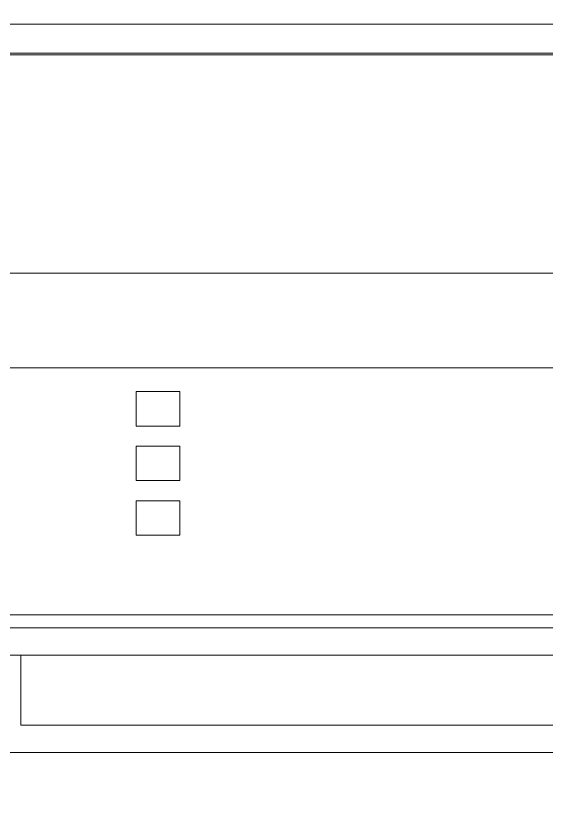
# Model space of a CAD drawing. Header units: millimetres. Extents: x 42151 to 59780, y 37376 to 44547.
# Drawn here: x 47924.08 to 47953.3, y 43438.35 to 43482.4 of the extents above; entities that cross this region are included whole.
import ezdxf

# ---------------------------------------------------------------- set-up
doc = ezdxf.new("R2010")
doc.units = ezdxf.units.MM
doc.set_wipeout_variables(frame=1)
doc.layers.add('000-PI-Oprema', color=30, linetype='Continuous', lineweight=5)

# ---------------------------------------------------------------- blocks, each defined once
blk = doc.blocks.new('6EP1336-3BA10_SITOP PSU8200 20 A')
blk.add_wipeout([(0, 125), (90, 125), (90, 0), (77.6, 0), (77.6, -5.35), (28.27, -5.35), (28.27, -8.9), (12.24, -8.9), (12.24, 0), (2.933, 0), (0, 0)])
at = {"layer": '000-PI-Oprema'}
for p, q in [((90, 34.7), (0, 34.7)), ((2.995, 33.113), (87.005, 33.113)), ((86.93, 33.008), (3.07, 33.008)), ((3.07, 21.008), (86.93, 21.008)), ((88.746, 15.8), (1.254, 15.8)), ((36.25, 14.5), (38.65, 14.5)), ((36.25, 12.6), (36.25, 14.5)), ((38.65, 14.5), (38.65, 12.6)), ((38.65, 12.6), (36.25, 12.6)), ((36.25, 11.497), (38.65, 11.497)), ((36.25, 9.597), (36.25, 11.497)), ((38.65, 11.497), (38.65, 9.597)), ((38.65, 9.597), (36.25, 9.597)), ((36.25, 8.493), (38.65, 8.493)), ((36.25, 6.593), (36.25, 8.493)), ((38.65, 8.493), (38.65, 6.593)), ((38.65, 6.593), (36.25, 6.593)), ((67.893, 2.217), (28.333, 2.217)), ((2.934, 1.5), (86.942, 1.5)), ((2.933, 0), (86.943, 0)), ((86.1, 0), (28.271, 0)), ((29.9, -3.85), (29.9, 0)), ((48, 0), (48, 0)), ((48, 0), (48, 0)), ((90, 0), (48, 0)), ((48, 0), (86.1, 0)), ((76.1, -3.85), (29.9, -3.85)), ((28.4, -5.35), (77.6, -5.35)), ((77.6, -5.35), (28.4, -5.35))]:
    blk.add_line(p, q, dxfattribs=at)

msp = doc.modelspace()

# ---------------------------------------------------------------- block references
at = {"layer": '000-PI-Oprema', "ltscale": 0.25}
msp.add_blockref('6EP1336-3BA10_SITOP PSU8200 20 A', (47894.45, 43447.247), dxfattribs=at)

doc.saveas('drawing.dxf')
